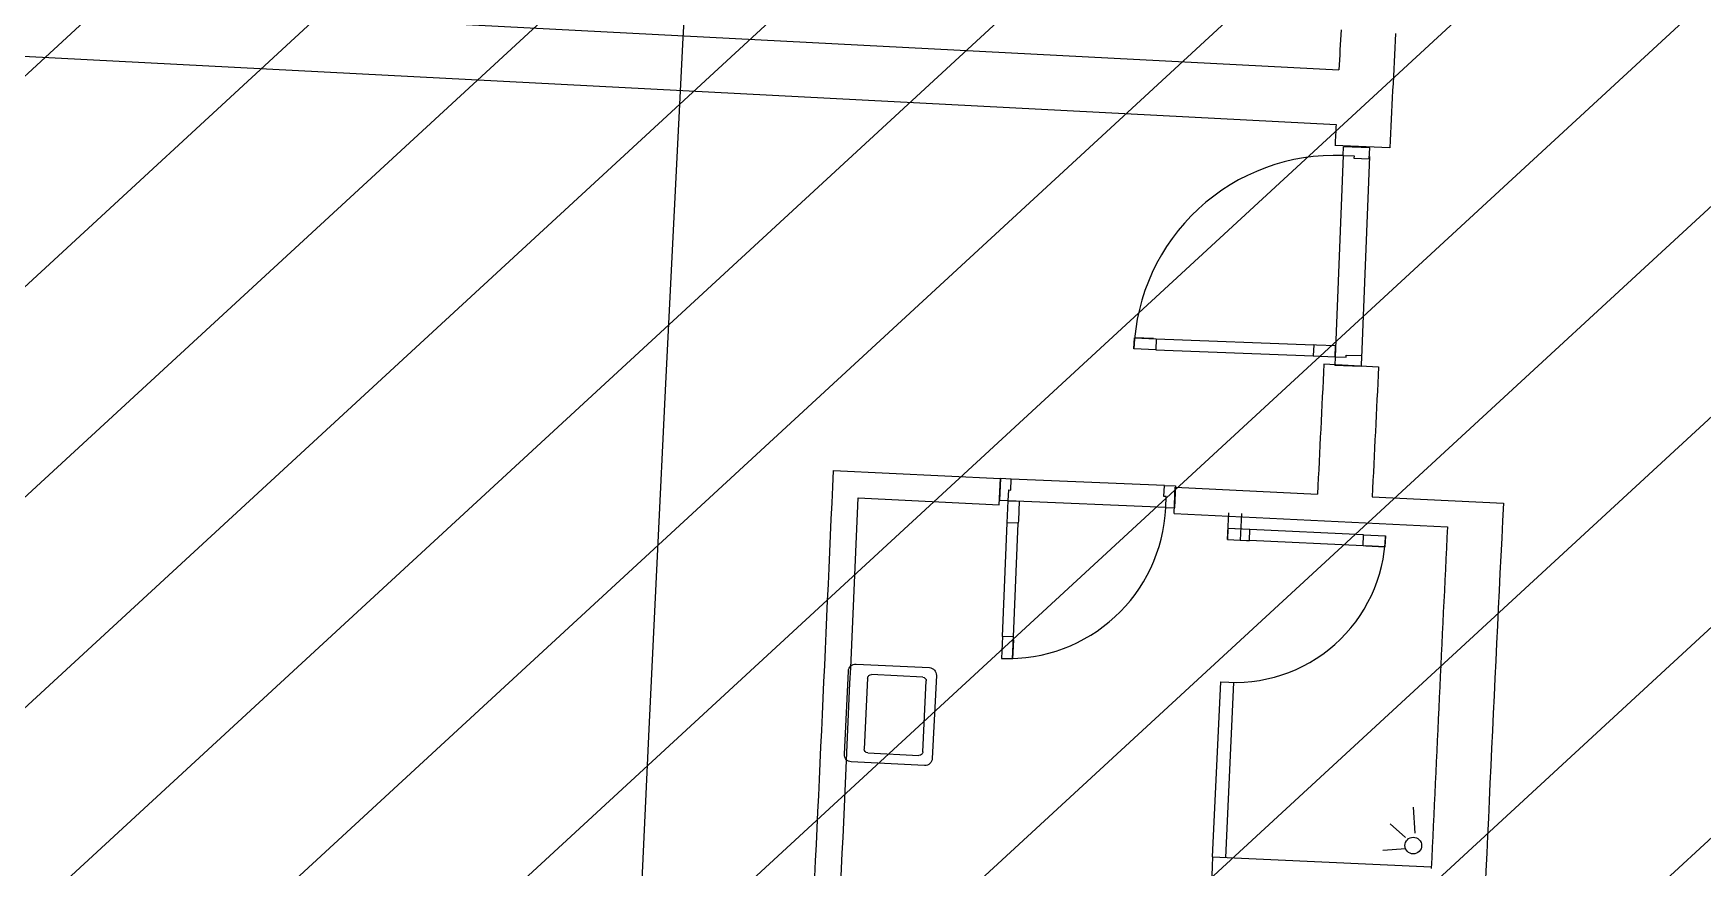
# Model space of a CAD drawing. Extents: x -678889171 to 586587, y -792238163 to 335485.
# Drawn here: x -678781482 to -678773857, y -792018330 to -792014520 of the extents above; entities that cross this region are included whole.
import ezdxf
from ezdxf.enums import TextEntityAlignment as Align

# ---------------------------------------------------------------- set-up
doc = ezdxf.new("R2010")
doc.units = 0
doc.header["$MEASUREMENT"] = 0
for name, color, linetype in [('A-FLOR-PATT', 252, 'Continuous'), ('A-SITE-PATT', 252, 'Continuous'), ('A-WALL', 252, 'Continuous')]:
    doc.layers.add(name, color=color, linetype=linetype)
doc.layers.add('BASEMENT3 LAYOUT$0$HATCH7', color=252, linetype='Continuous', lineweight=15)
doc.styles.add('Ground floor Towers$0$$Bas01-Rname$0$EN-SC', font='swissc.ttf')
doc.styles.add('Ground floor Towers$0$$Bas01-Rname$0$EN-SCL', font='swisscl.ttf')
doc.styles.add('Ground floor Towers$0$04-Ground Floor$0$V2-lower ground$0$LEVEL  FOR LICENSE LOWER GR$0$$LG- LEVEL$0$AR-SR', font='sarb.shx')

# ---------------------------------------------------------------- blocks, each defined once
blk = doc.blocks.new('A$C61C61320')
at = {"layer": 'BASEMENT3 LAYOUT$0$HATCH7'}
h = blk.add_hatch(dxfattribs=at)
h.set_pattern_fill('JIS_WOOD', color=256, scale=1000, style=0)
h.set_pattern_definition([(45, (-95575.72641586163, -175160.5677797335), (-499.9999991609842, 499.9999991609843), [])])
edge = h.paths.add_edge_path()
edge.add_line((-93671.42387769371, -154054.9431899884), (-93352.28011348587, -174711.9075518902))
edge.add_line((-93352.28011348587, -174711.9075518902), (-49398.28305342048, -174321.9428492732))
edge.add_arc((-49194.7644366367, -173977.2776182104), 400.2673467584944, 239.4389137010584, 436.7722825904112)
edge.add_line((-49103.17453308101, -173587.6300358392), (-49353.17453308101, -169321.0603725039))
edge.add_arc((765187.6152318742, -69570.4512780355), 820625.9088071947, 178.5717505264322, 186.9818142228341, ccw=False)
edge.add_line((-55183.34322072996, -49116.28952082794), (-86992.42594180122, -47875.38068783496))
edge.add_line((-86992.42594180116, -47875.38068783496), (-86999.8191618316, -136404.81269691))
edge.add_line((-86999.81916183163, -136404.81269691), (-87007.19406194473, -152784.6622732603))
edge.add_line((-87007.19406194473, -152784.6622732603), (-93671.42387769371, -154054.9431899884))
blk = doc.blocks.new('GR')
at = {"layer": 'A-FLOR-PATT'}
for p, q in [((13961.75410073684, 170535.9534311653), (21604.32271296146, 170450.5931997597)), ((13958.96201237005, 170285.9690231663), (21601.53062459452, 170200.6087917608)), ((21850.48944041044, 170103.6131634914), (21600.35549478817, 170103.3403027977)), ((21759.25833200565, 170099.7947901628), (21639.25840340404, 170099.6638872434)), ((21639.30203771051, 170059.6639110429), (21639.25840340404, 170099.6638872434)), ((21639.30203771051, 170059.6639110429), (21689.30200796123, 170059.7184539259)), ((21639.30203771051, 170059.6639110429), (21640.30562675947, 169139.6644584297)), ((21689.30200796123, 170059.7184539259), (21689.31291653785, 170049.7184598758)), ((21689.31291653785, 170049.7184598758), (21759.31287488875, 170049.7948199121)), ((21759.31287488875, 170049.7948199121), (21759.25833200565, 170099.7947901628)), ((21759.3019663122, 170059.7948139623), (21760.30555536116, 169139.7953613491)), ((20720.25163126324, 169188.6608396315), (20820.25157176466, 169188.7699253976)), ((20720.25163126324, 169188.6608396315), (20807.25157949948, 169188.755744248)), ((20807.25157949948, 169188.755744248), (20720.25163126324, 169188.6608396315)), ((20720.30617414633, 169138.6608693808), (20720.25163126324, 169188.6608396315)), ((20820.30611464776, 169138.7699551469), (20720.30617414633, 169138.6608693808)), ((20820.25157176466, 169188.7699253976), (21540.25114337495, 169189.5553429142)), ((20820.25157176466, 169188.7699253976), (20820.30611464776, 169138.7699551469)), ((20820.30611464776, 169138.7699551469), (21540.30568625805, 169139.5553726635)), ((21553.25113564014, 169189.5695240638), (21540.25114337495, 169189.5553429142)), ((21540.25114337495, 169189.5553429142), (21540.30568625805, 169139.5553726635)), ((21540.30568625805, 169139.5553726635), (21640.30562675947, 169139.6644584297)), ((21640.25108387638, 169189.6644286804), (21553.25113564014, 169189.5695240638)), ((21640.30562675947, 169139.6644584297), (21640.25108387638, 169189.6644286804)), ((21640.30562675947, 169139.6644584297), (21690.30559701019, 169139.7190013128)), ((21640.30562675947, 169139.6644584297), (21640.34926106595, 169099.6644822291)), ((21690.29468843357, 169149.718995363), (21760.29464678447, 169149.7953553993)), ((21690.30559701019, 169139.7190013128), (21690.29468843357, 169149.718995363)), ((21760.29464678447, 169149.7953553993), (21760.34918966756, 169099.7953851486)), ((21840.3491420688, 169099.8826537615), (21590.3744354166, 169103.7880694816)), ((21760.34918966756, 169099.7953851486), (21640.34926106595, 169099.6644822291)), ((19371.61109470389, 168527.8964437736, -6.574195595121094e-08), (20134.86360024742, 168521.6417899668, -6.574195595121094e-08)), ((20134.72453744653, 168401.6389003943, -6.574195595121094e-08), (20134.86360024742, 168521.6417899668, -6.574195595511163e-08)), ((20134.86360024742, 168521.6417899668, -6.574195595121094e-08), (20134.74771744824, 168421.641857111, -6.574195594796045e-08)), ((20184.86356667534, 168521.5838485672, -6.574195603003884e-08), (20134.86360024742, 168521.6417899668, -6.574195595121094e-08)), ((20184.80562527575, 168471.5838821394, -6.57419560284136e-08), (20184.86356667534, 168521.5838485672, -6.574195603003884e-08)), ((20884.86309666608, 168520.7726689729, -6.574195713362945e-08), (20184.86356667534, 168521.5838485672, -6.574195603003884e-08)), ((20884.80515526649, 168470.772702545, -6.57419571320042e-08), (20884.86309666607, 168520.7726689729, -6.574195713362945e-08)), ((20884.86309666607, 168520.7726689729, -6.574195713362945e-08), (20934.86306309399, 168520.7147275733, -6.574195721245735e-08)), ((20934.86306309399, 168520.7147275733, -6.574195721245735e-08), (20934.74718029481, 168420.7147947175, -6.574195720920686e-08)), ((20174.74769059057, 168421.5955039914, -6.574195601102278e-08), (20174.80563199017, 168471.5954704193, -6.574195601264801e-08)), ((20174.80563199017, 168471.5954704193, -6.574195601264801e-08), (20184.80562527575, 168471.5838821394, -6.57419560284136e-08)), ((20894.80514855207, 168470.7611142651, -6.574195714776979e-08), (20884.80515526649, 168470.772702545, -6.57419571320042e-08)), ((20894.74720715248, 168420.7611478372, -6.574195714614455e-08), (20894.80514855207, 168470.7611142651, -6.574195714776979e-08)), ((20934.71747762912, 168395.083168376, -6.57419572122744e-08), (20934.85654043001, 168515.0860579484, -6.574195721617507e-08)), ((20934.85654043001, 168515.0860579484, -6.574195595121094e-08), (21585.33308981237, 168509.7555734806, -6.574195595121094e-08)), ((21835.3246960202, 168507.7069579306, -6.574195595121094e-08), (22435.30455091872, 168502.7902806106, -6.574195595121094e-08)), ((19488.98902821642, 168406.9305332834, -6.574195595121094e-08), (20134.72453744653, 168401.6389003943, -6.574195595121094e-08)), ((20174.74769059057, 168421.5955039914, -6.574195601102278e-08), (20134.74771744824, 168421.641857111, -6.574195594796045e-08)), ((20174.63180779138, 168321.5955711355, -6.574195608702276e-08), (20174.74769059056, 168421.5955039914, -6.574195608702276e-08)), ((20174.74769059056, 168421.5955039914, -6.574195608702276e-08), (20224.74765701848, 168421.5375625918, -6.574195608702276e-08)), ((20894.74720715248, 168420.7611478372, -6.574195714614455e-08), (20174.74769059056, 168421.5955039914, -6.574195601102278e-08)), ((20224.74765701848, 168421.5375625918, -6.574195608702276e-08), (20224.64683898319, 168334.5376210072, -6.574195608702276e-08)), ((20894.74720715248, 168420.7611478372, -6.574195714614455e-08), (20934.74718029481, 168420.7147947175, -6.574195720920686e-08)), ((20934.71747762912, 168395.083168376, -6.574195595121094e-08), (22184.34141220669, 168384.8428284587, -6.574195595121094e-08)), ((21182.7586658267, 168285.8948308995), (21183.5051583914, 168408.152480142)), ((21242.75754739878, 168285.5284839325), (21243.5032747613, 168407.6608113375)), ((20174.02921723561, 167801.5959202853, -6.574195599086977e-08), (20174.63180779138, 168321.5955711355, -6.574195600777229e-08)), ((20224.63177421929, 168321.5376297359, -6.574195608702276e-08), (20174.63180779138, 168321.5955711355, -6.574195608702276e-08)), ((20224.02918366352, 167801.5379788857, -6.574195606969766e-08), (20224.63177421929, 168321.5376297359, -6.574195608660019e-08)), ((20224.64683898319, 168334.5376210072, -6.574195608702276e-08), (20224.63177421929, 168321.5376297359, -6.574195608702276e-08)), ((21183.06395496592, 168335.8938988762), (21182.75866582681, 168285.8948308994)), ((21283.06209091935, 168335.283320598), (21183.06395496592, 168335.8938988762)), ((21243.06209172361, 168335.4055691243), (21183.55026433704, 168336.0129168542)), ((21282.75680178024, 168285.2842526212), (21283.06209091935, 168335.283320598)), ((21803.05239787711, 168332.1083135513), (21283.06209091935, 168335.283320598)), ((21802.747108738, 168282.1092455746), (21803.05239787711, 168332.1083135513)), ((21803.05239787711, 168332.1083135513), (21903.05053383052, 168331.4977352731)), ((21903.05053383052, 168331.4977352731), (21902.74524469141, 168281.4986672963)), ((21182.75866582681, 168285.8948308994), (21269.75704410629, 168285.3636277974)), ((21269.75704410629, 168285.3636277974), (21282.75680178024, 168285.2842526212)), ((21802.747108738, 168282.1092455745), (21282.75680178024, 168285.2842526212)), ((21902.74524469141, 168281.4986672963), (21802.747108738, 168282.1092455746)), ((21902.74524469141, 168281.4986672963), (21815.74686641194, 168282.0298703984)), ((21815.74686641194, 168282.0298703984), (21902.74524469141, 168281.4986672963)), ((20174.0292172356, 167801.5959202853, -6.574195606644719e-08), (20173.91333443641, 167701.5959874294, -6.574195606644719e-08)), ((20224.02918366351, 167801.5379788857, -6.574195606644719e-08), (20174.0292172356, 167801.5959202853, -6.574195606644719e-08)), ((20223.91330086432, 167701.5380460298, -6.574195606644719e-08), (20224.02918366351, 167801.5379788857, -6.574195606644719e-08)), ((20223.91330086432, 167701.5380460298, -6.574195606644719e-08), (20224.01411889962, 167788.5379876144, -6.574195606644719e-08)), ((20224.01411889962, 167788.5379876144, -6.574195606644719e-08), (20223.91330086432, 167701.5380460298, -6.574195606644719e-08)), ((20173.91333443641, 167701.5959874294, -6.574195606644719e-08), (20223.91330086432, 167701.5380460298, -6.574195606644719e-08)), ((21173.90200486768, 166835.3853413578), (21178.788418418, 167635.6631500445)), ((21233.90088643974, 166835.0189943908), (21238.78729999008, 167635.2968030775)), ((22093.23219120723, 166981.3397774106), (22080.95263709146, 167098.2981062704)), ((22050.98311871634, 166958.8298832065), (21978.13589996066, 167018.5663571501)), ((22053.83003668926, 166906.6172322734), (21949.86277983823, 166895.701621823)), ((21173.90202525837, 166835.3853408915, 3.542664718840158e-08), (22173.8871847891, 166829.9366388471, 3.542664718840158e-08))]:
    blk.add_line(p, q, dxfattribs=at)
at = {"layer": 'A-FLOR-PATT', "extrusion": (-4.072760805261533e-17, 2.841036343742374e-19, -1)}
for p, q in [((19473.73935885582, 167235.2196598055, -6.574195708727196e-08), (19476.73963196506, 167615.1918148604, -6.574195710151443e-08)), ((19510.53131680313, 167648.4540397382, -6.574195846831901e-08), (19845.8008653812, 167645.8067399359, -6.574197212379787e-08)), ((19817.50876302604, 167601.3247417755, -6.574197098416572e-08), (19582.82007902139, 167603.1778516371, -6.574196142533051e-08)), ((19879.06309025874, 167612.0150550976, -6.574197348808908e-08), (19876.0628171495, 167232.0429000427, -6.57419734738466e-08)), ((19565.92423660238, 167586.5467391985, -6.574196074192822e-08), (19563.36518012686, 167262.4528422395, -6.574196072978022e-08)), ((19831.58081898931, 167260.3350023977, -6.574197165416333e-08), (19834.13987546484, 167584.4288993566, -6.574197166631132e-08)), ((19579.9962925656, 167245.5569998205, -6.574196141192583e-08), (19814.68497657025, 167243.7038899589, -6.574197097076104e-08)), ((19842.27113231149, 167198.780675165, -6.574197210704203e-08), (19507.00158373342, 167201.4279749673, -6.574195845156315e-08))]:
    blk.add_line(p, q, dxfattribs=at)
at = {"layer": 'A-FLOR-PATT'}
blk.add_circle((22087.58369845504, 166923.5206595816), 38.24641586430788, dxfattribs=at)
for centre, radius, start, end in [((632160.654919429, 163506.251165366), 618245.8226879981, 171.0764646735087, 189.9103746877842), ((632160.654919429, 163506.251165366), 613595.8226879981, 171.0737824436527, 189.9862451256833), ((632160.6549196971, 163506.25116531), 610595.8226879978, 179.3312914329977, 179.3483576968476), ((632160.6549196971, 163506.25116531), 610345.8226879978, 179.331554933488, 179.3806652786239), ((632160.6549196971, 163506.25116531), 610595.8226879978, 179.371816661067, 179.3809444622339), ((21640.30562675947, 169139.6644584297), 919.9999999997044, 90.0625015524987, 180.0625015527062), ((632160.6549196971, 163506.25116531), 610595.8226879978, 179.4747431647975, 179.530486644039), ((632160.6549196971, 163506.25116531), 610345.8226879978, 179.4747431647975, 179.5304866440382), ((-751168.9199291778, 171581.997673448), 770546.5835917296, 359.5960269107106, 359.7729046168017), ((632160.654919704, 163506.2511659483), 609745.8226879976, 179.5304866440964, 179.7711294839414), ((-534579.6801270492, 169703.3237793778), 554070.185784198, 359.6324189231943, 359.8659413002434), ((20174.74769059056, 168421.5955039914, -6.574195601102278e-08), 719.9999999997043, 269.933604032005, 359.9336040313806), ((632160.6549197041, 163506.2511659484), 609995.8226879975, 179.5417580222446, 179.6885420967329), ((21216.03643184589, 168321.9997850019, -3.542665270695287e-08), 687.0797532929837, 266.9330285316323, 0.7920620496526772), ((632160.6549196971, 163506.25116531), 610995.8227122088, 179.6878108254401, 179.7528125067807)]:
    blk.add_arc(centre, radius, start, end, dxfattribs=at)
at = {"layer": 'A-FLOR-PATT', "extrusion": (-4.072760805261533e-17, 2.841036343742374e-19, -1)}
for centre, radius, start, end in [((-19510.26658682287, 167614.9270848802, 6.574121148058172e-08), 33.52800000000001, 0.452400025969635, 90.45240002933092), ((-19582.68771403126, 167586.4143742083, 6.574121148058172e-08), 16.76400000000001, 0.452400025969635, 90.45240002933092), ((-19845.53613540094, 167612.2797850779, 6.574121148058174e-08), 33.52800000000001, 90.45240002933092, 180.4524000259696), ((-19817.37639803591, 167584.5612643467, 6.574121148058174e-08), 16.76400000000001, 90.45240002933092, 180.4524000259696), ((-19507.26631371363, 167234.9549298253, 6.574121148058174e-08), 33.52800000000001, 270.4524000293309, 0.452400025969635), ((-19580.12865755573, 167262.3204772493, 6.574121148058172e-08), 16.76400000000001, 270.4524000293309, 0.452400025969635), ((-19814.81734156038, 167260.4673673877, 6.574121148058172e-08), 16.76400000000001, 180.4524000259696, 270.4524000293309), ((-19842.5358622917, 167232.307630023, 6.574121148058174e-08), 33.52800000000001, 180.4524000259696, 270.4524000293309)]:
    blk.add_arc(centre, radius, start, end, dxfattribs=at)
at = {"layer": 'A-FLOR-PATT', "style": 'Ground floor Towers$0$04-Ground Floor$0$V2-lower ground$0$LEVEL  FOR LICENSE LOWER GR$0$$LG- LEVEL$0$AR-SR', "flags": 12}
for tag, p in [('L', (30296.07288644527, 72859.53473235783)), ('P', (30237.50458115668, 72203.99769414036))]:
    blk.add_attdef(tag, text='', height=500, dxfattribs=at).set_placement(p, align=Align.RIGHT)
at = {"layer": 'A-FLOR-PATT'}
for tag, p, height, style in [('N', (85492.25876324323, 56633.4995742733), 250, 'Ground floor Towers$0$$Bas01-Rname$0$EN-SC'), ('N', (89389.48149106537, 56633.4995742733), 250, 'Ground floor Towers$0$$Bas01-Rname$0$EN-SC'), ('N', (94597.61363499537, 56633.4995742733), 250, 'Ground floor Towers$0$$Bas01-Rname$0$EN-SC'), ('AN', (85922.66280553787, 56313.08159666645), 200, 'Ground floor Towers$0$$Bas01-Rname$0$EN-SCL'), ('AN', (89819.88553336001, 56313.08159666645), 200, 'Ground floor Towers$0$$Bas01-Rname$0$EN-SCL'), ('AN', (95028.01767729002, 56313.08159666645), 200, 'Ground floor Towers$0$$Bas01-Rname$0$EN-SCL'), ('SN', (85299.47460008037, 56025.08594095582), 200, 'Ground floor Towers$0$$Bas01-Rname$0$EN-SCL'), ('F', (85927.04975899268, 56008.67972904726), 200, 'Ground floor Towers$0$$Bas01-Rname$0$EN-SCL'), ('SN', (89196.69732790251, 56025.08594095582), 200, 'Ground floor Towers$0$$Bas01-Rname$0$EN-SCL'), ('F', (89824.27248681482, 56008.67972904726), 200, 'Ground floor Towers$0$$Bas01-Rname$0$EN-SCL'), ('SN', (94404.82947183252, 56025.08594095582), 200, 'Ground floor Towers$0$$Bas01-Rname$0$EN-SCL'), ('F', (95032.40463074483, 56008.67972904726), 200, 'Ground floor Towers$0$$Bas01-Rname$0$EN-SCL')]:
    blk.add_attdef(tag, p, '', height=height, dxfattribs=dict(at, style=style))
at = {"layer": 'A-FLOR-PATT', "style": 'Ground floor Towers$0$$Bas01-Rname$0$EN-SCL', "width": 0.8}
for p in [(85305.16036184286, 56295.1433535593), (89202.383089665, 56295.1433535593), (94410.51523359501, 56295.1433535593)]:
    blk.add_attdef('FN', p, '', height=250, dxfattribs=at)

msp = doc.modelspace()

# ---------------------------------------------------------------- block references
at = {"layer": 'A-SITE-PATT', "rotation": 357.6731745000001}
msp.add_blockref('A$C61C61320', (-678706236.4347705, -791940527.995869, -212772), dxfattribs=at)

# ---------------------------------------------------------------- next in the draw order: block references
at = {"layer": 'A-WALL', "rotation": 357.6731745000001}
msp.add_blockref('GR', (-678804025.0995113, -792184118.4910543, -212772), dxfattribs=at)

doc.saveas('drawing.dxf')
